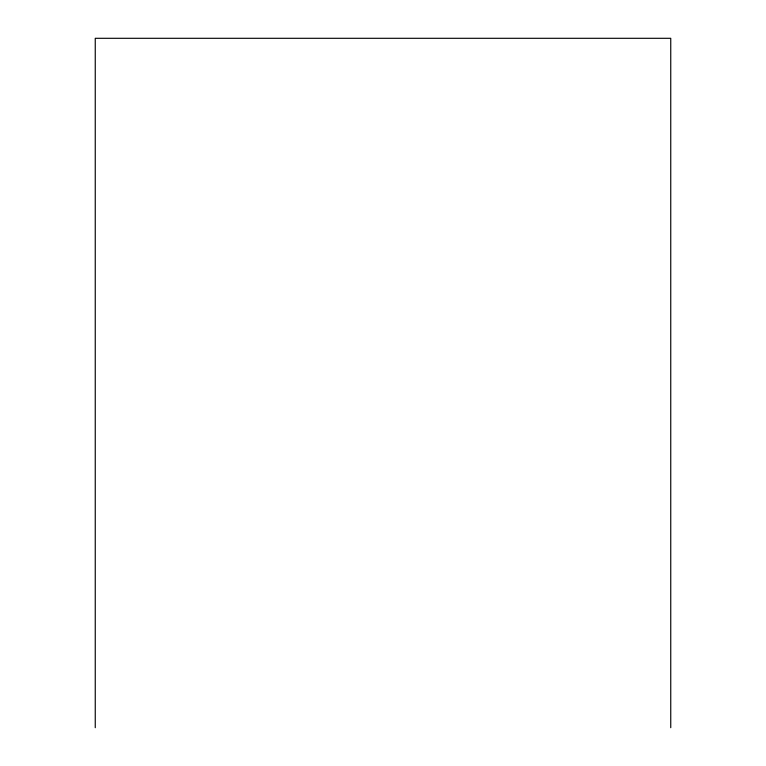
<?xml version="1.0" encoding="UTF-8"?>
<svg xmlns="http://www.w3.org/2000/svg" width="766" height="766" viewBox="0 0 766 766"><rect width="100%" height="100%" fill="white"/><g stroke="black" fill="none" stroke-linecap="round" stroke-linejoin="round"><path stroke-width="1.15" d="M670.748 727.7L670.748 38.3L95.252 38.3L95.252 727.7"/></g></svg>
